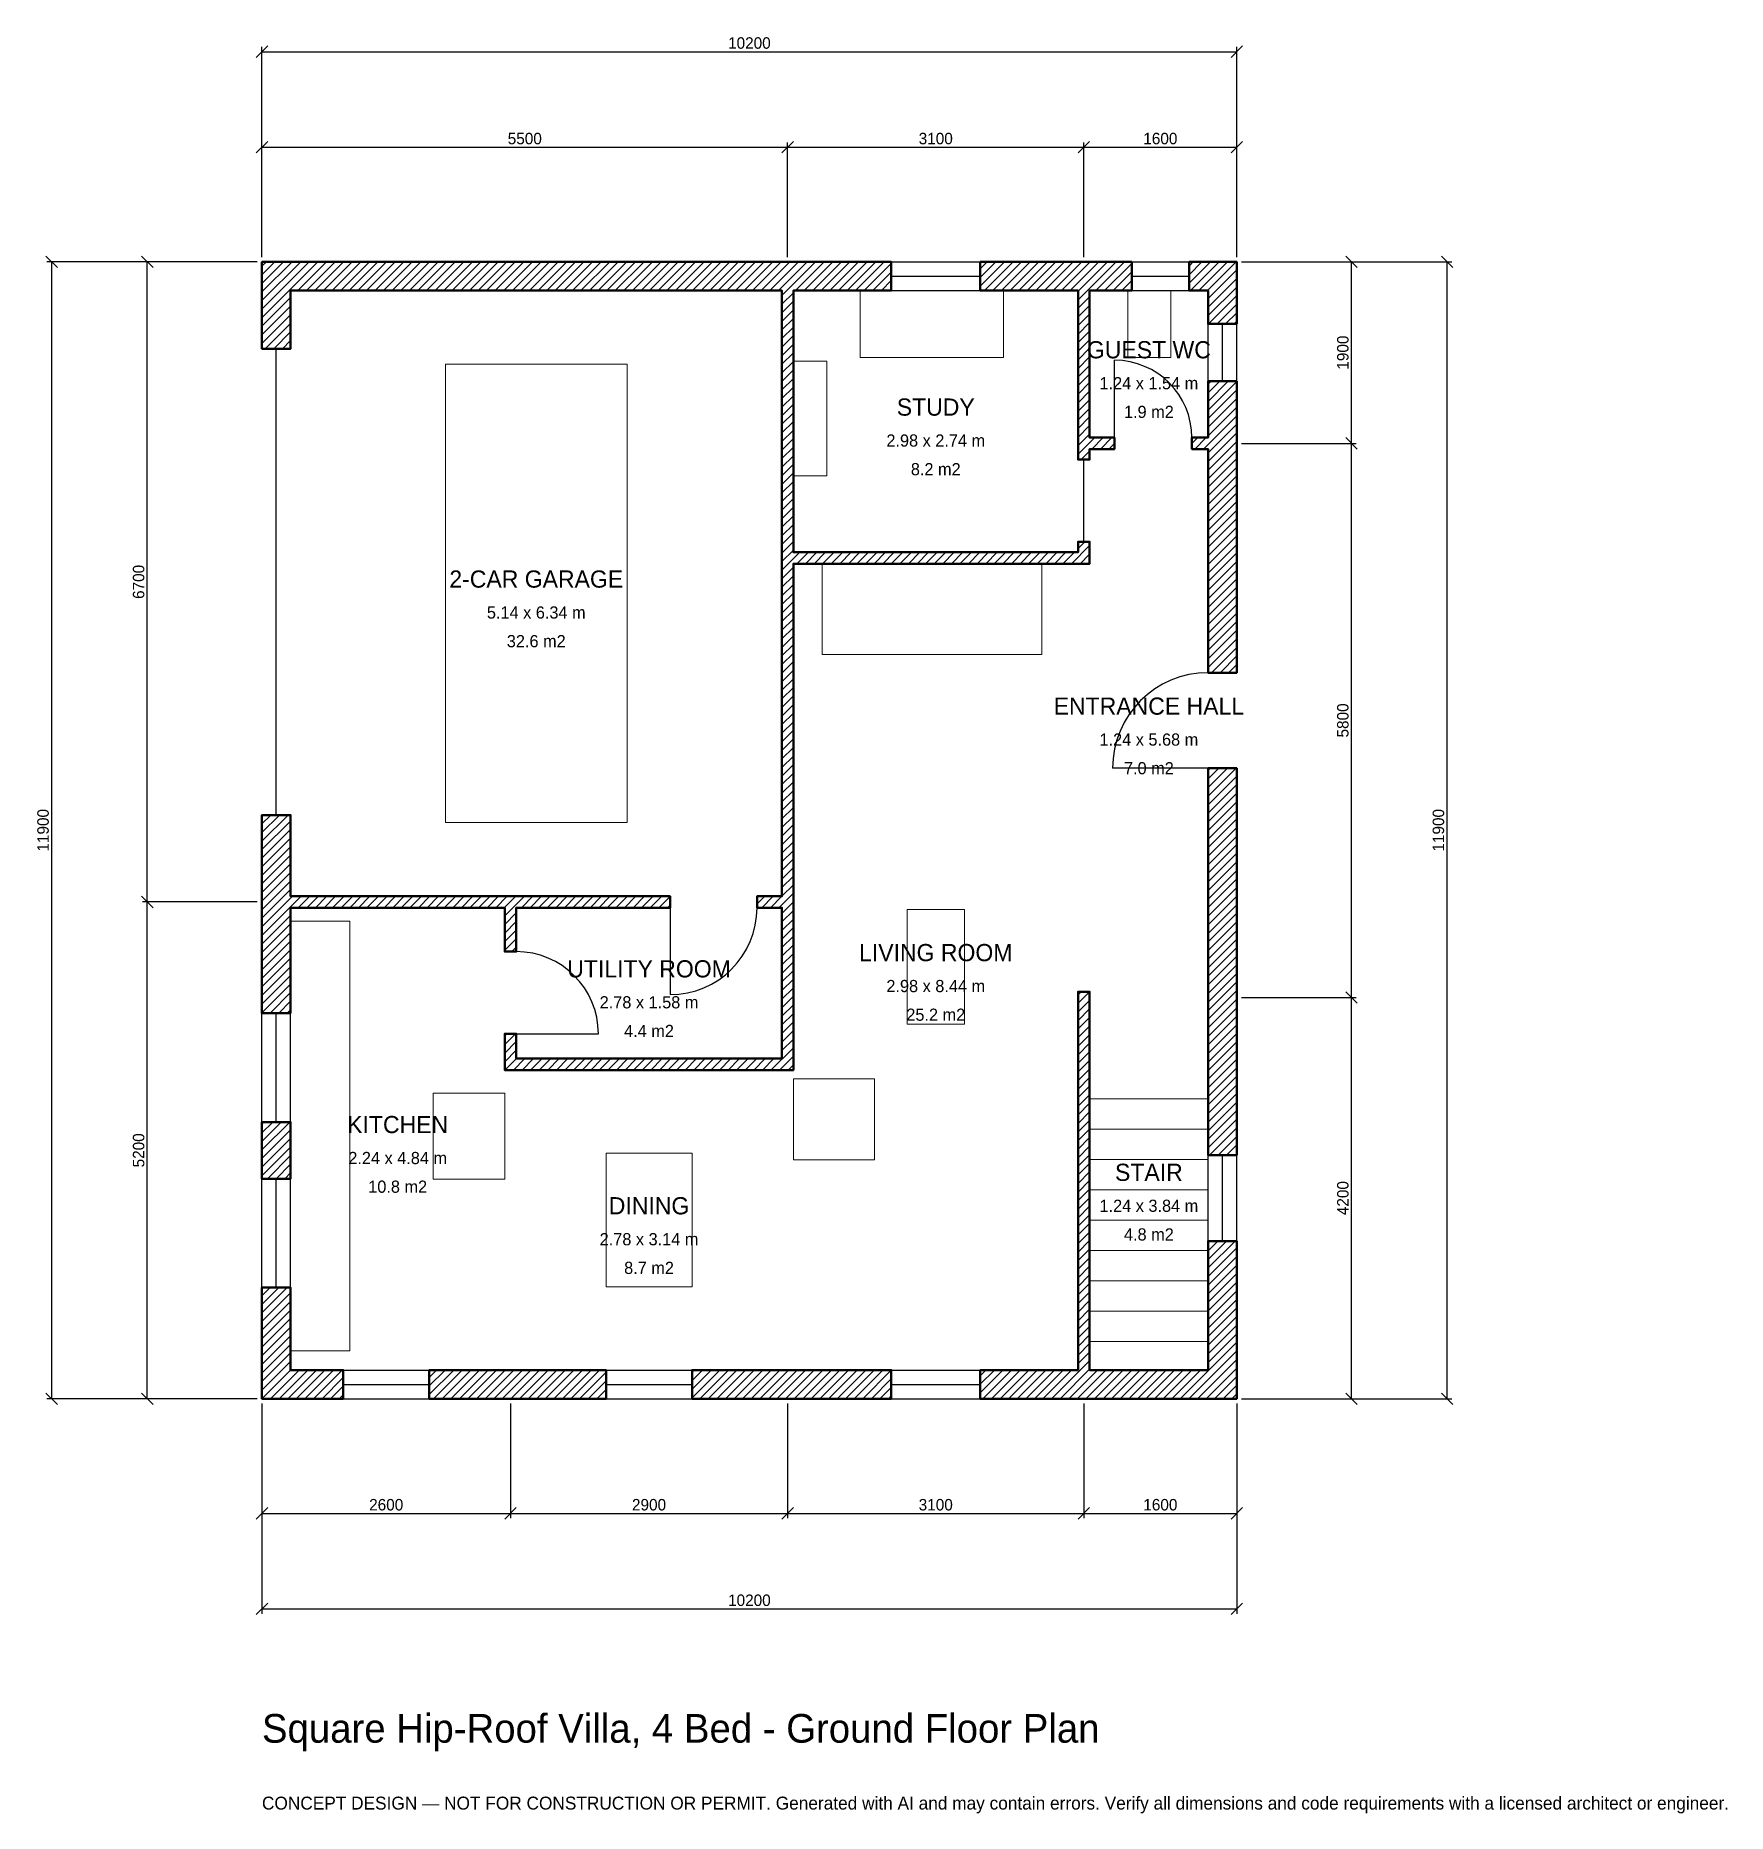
# Model space of a CAD drawing. Header units: millimetres. Extents: x -2369 to 15333, y -4341 to 14269.
import ezdxf
from ezdxf.enums import TextEntityAlignment as Align

# ---------------------------------------------------------------- set-up
doc = ezdxf.new("R2010")
doc.units = ezdxf.units.MM
doc.linetypes.add('DASHED', pattern=[1.524, 1.27, -0.254])
for name, color, linetype, lineweight in [('A-ANNO-DIMS', 1, 'Continuous', 13), ('A-ANNO-TEXT', 7, 'Continuous', 18), ('A-AREA-IDEN', 7, 'Continuous', 18), ('A-DOOR', 2, 'Continuous', 25), ('A-FLOR-FIXT', 9, 'Continuous', 13), ('A-FLOR-STRS', 3, 'Continuous', 18), ('A-FURN', 9, 'Continuous', 13), ('A-GLAZ', 4, 'Continuous', 25), ('A-WALL', 7, 'Continuous', 50), ('A-WALL-PATT', 8, 'Continuous', 13)]:
    doc.layers.add(name, color=color, linetype=linetype, lineweight=lineweight)
doc.dimstyles.new('PLAN', dxfattribs={"dimtxt": 120, "dimasz": 80, "dimexe": 50, "dimexo": 50, "dimgap": 30, "dimtad": 1, "dimdec": 0, "dimtsz": 60, "dimcen": 2.5, "dimclrd": 1, "dimclre": 1, "dimazin": 3, "dimtfac": 1, "dimtmove": 0, "dimatfit": 3})

msp = doc.modelspace()

# ---------------------------------------------------------------- hatches: boundary and pattern name
at = {"layer": 'A-WALL-PATT'}
h = msp.add_hatch(dxfattribs=at)
h.set_pattern_fill('ANSI31', color=8, scale=20)
h.paths.add_polyline_path([(2450, 0), (1750, 0), (1750, 300), (2450, 300), (2750, 300), (3600, 300), (3600, 0), (2750, 0), (2450, 0)])
h.paths.add_polyline_path([(300, 0), (300, -0.001), (0, -0.001), (0, -0.001), (0, 0), (-0.001, 0), (-0.001, 0), (-0.001, 300), (0, 300), (0, 1163.3333), (300, 1163.3333), (300, 300), (850, 300), (850, 0), (300, 0)])
h.paths.add_polyline_path([(0, 2896.6667), (300, 2896.6667), (300, 2303.3333), (0, 2303.3333), (0, 2896.6667)])
h.paths.add_polyline_path([(0, 5050), (0, 5140), (-0.001, 5140), (-0.001, 5260), (0, 5260), (0, 5350), (0, 6110), (300, 6110), (300, 5350), (300, 5260), (2540, 5260), (2660, 5260), (4270, 5260), (4270, 5140), (2660, 5140), (2660, 4680), (2540, 4680), (2540, 5140), (300, 5140), (300, 5050), (300, 4036.6667), (0, 4036.6667), (0, 5050)])
h.paths.add_polyline_path([(0, 11600), (-0.001, 11600), (-0.001, 11900), (0, 11900), (0, 11900.001), (300, 11900.001), (300, 11900), (5350, 11900), (5440, 11900), (5440, 11900.001), (5560, 11900.001), (5560, 11900), (5650, 11900), (6585, 11900), (6585, 11600), (5650, 11600), (5560, 11600), (5560, 8860), (8540, 8860), (8540, 8970), (8660, 8970), (8660, 8860), (8660, 8740), (8540, 8740), (5560, 8740), (5560, 5260), (5560, 5140), (5560, 3560), (5560, 3440), (5440, 3440), (2660, 3440), (2540, 3440), (2540, 3560), (2540, 3820), (2660, 3820), (2660, 3560), (5440, 3560), (5440, 5140), (5180, 5140), (5180, 5260), (5440, 5260), (5440, 8740), (5440, 8860), (5440, 11600), (5350, 11600), (300, 11600), (300, 10990), (0, 10990), (0, 11600)])
h.paths.add_polyline_path([(8450, 11900), (8540, 11900), (8540, 11900.001), (8660, 11900.001), (8660, 11900), (8750, 11900), (9100, 11900), (9100, 11600), (8750, 11600), (8660, 11600), (8660, 10060), (8920, 10060), (8920, 9940), (8660, 9940), (8660, 9830), (8540, 9830), (8540, 9940), (8540, 10060), (8540, 11600), (8450, 11600), (7515, 11600), (7515, 11900), (8450, 11900)])
h.paths.add_polyline_path([(9900, 11900), (9900, 11900.001), (10200, 11900.001), (10200, 11900), (10200.001, 11900), (10200.001, 11600), (10200, 11600), (10200, 11250), (9900, 11250), (9900, 11600), (9700, 11600), (9700, 11900), (9900, 11900)])
h.paths.add_polyline_path([(10200, 10150), (10200, 10060), (10200.001, 10060), (10200.001, 9940), (10200, 9940), (10200, 9850), (10200, 7600), (9900, 7600), (9900, 9850), (9900, 9940), (9730, 9940), (9730, 10060), (9900, 10060), (9900, 10150), (9900, 10650), (10200, 10650), (10200, 10150)])
h.paths.add_polyline_path([(10200, 4350), (10200, 4050), (10200, 2550), (9900, 2550), (9900, 4050), (9900, 4350), (9900, 6600), (10200, 6600), (10200, 4350)])
h.paths.add_polyline_path([(10200, 300), (10200.001, 300), (10200.001, 0), (10200.001, 0), (10200, 0), (10200, -0.001), (9900, -0.001), (9900, 0), (8750, 0), (8660, 0), (8660, -0.001), (8540, -0.001), (8540, 0), (8450, 0), (7515, 0), (7515, 300), (8450, 300), (8540, 300), (8540, 4260), (8660, 4260), (8660, 300), (8750, 300), (9900, 300), (9900, 1650), (10200, 1650), (10200, 300)])
h.paths.add_polyline_path([(5650, 0), (5350, 0), (4500, 0), (4500, 300), (5350, 300), (5650, 300), (6585, 300), (6585, 0), (5650, 0)])

# ---------------------------------------------------------------- linework, layer by layer
at = {"layer": 'A-DOOR', "linetype": 'DASHED'}
msp.add_line((150, 6110), (150, 10990), dxfattribs=at)
at = {"layer": 'A-DOOR'}
for p, q in [((8920, 10060), (8920, 10870)), ((8600, 8970), (8600, 9830)), ((9900, 6600), (8900, 6600)), ((4270, 5140), (4270, 4230)), ((2660, 3820), (3520, 3820))]:
    msp.add_line(p, q, dxfattribs=at)
for centre, radius, start, end in [((8920, 10060), 810, 0, 90), ((9900, 6600), 1000, 90, 180), ((4270, 5140), 910, 270, 360), ((2660, 3820), 860, 0, 90)]:
    msp.add_arc(centre, radius, start, end, dxfattribs=at)
at = {"layer": 'A-FLOR-FIXT'}
for points in [[(9060, 10900), (9510, 10900), (9510, 11600), (9060, 11600)], [(300, 500), (920, 500), (920, 5000), (300, 5000)]]:
    msp.add_lwpolyline(points, close=True, dxfattribs=at)
at = {"layer": 'A-FLOR-STRS'}
for p, q in [((8660, 3140), (9900, 3140)), ((8660, 2822.5), (9900, 2822.5)), ((8660, 2505), (9900, 2505)), ((8660, 2187.5), (9900, 2187.5)), ((8660, 1870), (9900, 1870)), ((8660, 1552.5), (9900, 1552.5)), ((8660, 1235), (9900, 1235)), ((8660, 917.5), (9900, 917.5)), ((8660, 600), (9900, 600))]:
    msp.add_line(p, q, dxfattribs=at)
at = {"layer": 'A-FURN'}
for points in [[(6260, 10900), (7760, 10900), (7760, 11600), (6260, 11600)], [(1920, 6030), (3820, 6030), (3820, 10830), (1920, 10830)], [(5560, 9660), (5910, 9660), (5910, 10860), (5560, 10860)], [(5860, 7790), (8160, 7790), (8160, 8740), (5860, 8740)], [(6750, 3920), (7350, 3920), (7350, 5120), (6750, 5120)], [(5560, 2500), (6410, 2500), (6410, 3350), (5560, 3350)], [(1790, 2300), (2540, 2300), (2540, 3200), (1790, 3200)], [(3600, 1170), (4500, 1170), (4500, 2570), (3600, 2570)]]:
    msp.add_lwpolyline(points, close=True, dxfattribs=at)
at = {"layer": 'A-GLAZ'}
for p, q in [((6585, 11900), (7515, 11900)), ((6585, 11750), (7515, 11750)), ((9100, 11900), (9700, 11900)), ((9100, 11750), (9700, 11750)), ((6585, 11600), (7515, 11600)), ((9100, 11600), (9700, 11600)), ((9900, 10650), (9900, 11250)), ((10050, 10650), (10050, 11250)), ((10200, 10650), (10200, 11250)), ((0, 2896.6667), (0, 4036.6667)), ((150, 2896.6667), (150, 4036.6667)), ((300, 2896.6667), (300, 4036.6667)), ((9900, 1650), (9900, 2550)), ((10050, 1650), (10050, 2550)), ((10200, 1650), (10200, 2550)), ((0, 1163.3333), (0, 2303.3333)), ((150, 1163.3333), (150, 2303.3333)), ((300, 1163.3333), (300, 2303.3333)), ((850, 300), (1750, 300)), ((3600, 300), (4500, 300)), ((6585, 300), (7515, 300)), ((850, 150), (1750, 150)), ((850, 0), (1750, 0)), ((3600, 150), (4500, 150)), ((3600, 0), (4500, 0)), ((6585, 150), (7515, 150)), ((6585, 0), (7515, 0))]:
    msp.add_line(p, q, dxfattribs=at)
at = {"layer": 'A-WALL'}
for points in [[(0, 11600), (-0.001, 11600), (-0.001, 11900), (0, 11900), (0, 11900.001), (300, 11900.001), (300, 11900), (5350, 11900), (5440, 11900), (5440, 11900.001), (5560, 11900.001), (5560, 11900), (5650, 11900), (6585, 11900), (6585, 11600), (5650, 11600), (5560, 11600), (5560, 8860), (8540, 8860), (8540, 8970), (8660, 8970), (8660, 8860), (8660, 8740), (8540, 8740), (5560, 8740), (5560, 5260), (5560, 5140), (5560, 3560), (5560, 3440), (5440, 3440), (2660, 3440), (2540, 3440), (2540, 3560), (2540, 3820), (2660, 3820), (2660, 3560), (5440, 3560), (5440, 5140), (5180, 5140), (5180, 5260), (5440, 5260), (5440, 8740), (5440, 8860), (5440, 11600), (5350, 11600), (300, 11600), (300, 10990), (0, 10990), (0, 11600)], [(8450, 11900), (8540, 11900), (8540, 11900.001), (8660, 11900.001), (8660, 11900), (8750, 11900), (9100, 11900), (9100, 11600), (8750, 11600), (8660, 11600), (8660, 10060), (8920, 10060), (8920, 9940), (8660, 9940), (8660, 9830), (8540, 9830), (8540, 9940), (8540, 10060), (8540, 11600), (8450, 11600), (7515, 11600), (7515, 11900), (8450, 11900)], [(9900, 11900), (9900, 11900.001), (10200, 11900.001), (10200, 11900), (10200.001, 11900), (10200.001, 11600), (10200, 11600), (10200, 11250), (9900, 11250), (9900, 11600), (9700, 11600), (9700, 11900), (9900, 11900)], [(10200, 10150), (10200, 10060), (10200.001, 10060), (10200.001, 9940), (10200, 9940), (10200, 9850), (10200, 7600), (9900, 7600), (9900, 9850), (9900, 9940), (9730, 9940), (9730, 10060), (9900, 10060), (9900, 10150), (9900, 10650), (10200, 10650), (10200, 10150)], [(10200, 4350), (10200, 4050), (10200, 2550), (9900, 2550), (9900, 4050), (9900, 4350), (9900, 6600), (10200, 6600), (10200, 4350)], [(0, 5050), (0, 5140), (-0.001, 5140), (-0.001, 5260), (0, 5260), (0, 5350), (0, 6110), (300, 6110), (300, 5350), (300, 5260), (2540, 5260), (2660, 5260), (4270, 5260), (4270, 5140), (2660, 5140), (2660, 4680), (2540, 4680), (2540, 5140), (300, 5140), (300, 5050), (300, 4036.6667), (0, 4036.6667), (0, 5050)], [(10200, 300), (10200.001, 300), (10200.001, 0), (10200.001, 0), (10200, 0), (10200, -0.001), (9900, -0.001), (9900, 0), (8750, 0), (8660, 0), (8660, -0.001), (8540, -0.001), (8540, 0), (8450, 0), (7515, 0), (7515, 300), (8450, 300), (8540, 300), (8540, 4260), (8660, 4260), (8660, 300), (8750, 300), (9900, 300), (9900, 1650), (10200, 1650), (10200, 300)], [(0, 2896.6667), (300, 2896.6667), (300, 2303.3333), (0, 2303.3333), (0, 2896.6667)], [(300, 0), (300, -0.001), (0, -0.001), (0, -0.001), (0, 0), (-0.001, 0), (-0.001, 0), (-0.001, 300), (0, 300), (0, 1163.3333), (300, 1163.3333), (300, 300), (850, 300), (850, 0), (300, 0)], [(2450, 0), (1750, 0), (1750, 300), (2450, 300), (2750, 300), (3600, 300), (3600, 0), (2750, 0), (2450, 0)], [(5650, 0), (5350, 0), (4500, 0), (4500, 300), (5350, 300), (5650, 300), (6585, 300), (6585, 0), (5650, 0)]]:
    msp.add_lwpolyline(points, close=True, dxfattribs=at)

# ---------------------------------------------------------------- texts
at = {"layer": 'A-ANNO-TEXT'}
for s, height, p in [('Square Hip-Roof Villa, 4 Bed - Ground Floor Plan', 300, (0, -3600)), ('CONCEPT DESIGN — NOT FOR CONSTRUCTION OR PERMIT. Generated with AI and may contain errors. Verify all dimensions and code requirements with a licensed architect or engineer.', 135, (0, -4300))]:
    msp.add_text(s, height=height, dxfattribs=at).set_placement(p)
at = {"layer": 'A-AREA-IDEN'}
for s, height, p in [('GUEST WC', 180, (9280, 10980)), ('1.24 x 1.54 m', 127.5, (9280, 10630)), ('STUDY', 180, (7050, 10380)), ('1.9 m2', 127.5, (9280, 10330)), ('2.98 x 2.74 m', 127.5, (7050, 10030)), ('8.2 m2', 127.5, (7050, 9730)), ('2-CAR GARAGE', 180, (2870, 8580)), ('5.14 x 6.34 m', 127.5, (2870, 8230)), ('32.6 m2', 127.5, (2870, 7930)), ('ENTRANCE HALL', 180, (9280, 7250)), ('1.24 x 5.68 m', 127.5, (9280, 6900)), ('7.0 m2', 127.5, (9280, 6600)), ('LIVING ROOM', 180, (7050, 4670)), ('UTILITY ROOM', 180, (4050, 4500)), ('2.98 x 8.44 m', 127.5, (7050, 4320)), ('2.78 x 1.58 m', 127.5, (4050, 4150)), ('4.4 m2', 127.5, (4050, 3850)), ('25.2 m2', 127.5, (7050, 4020)), ('KITCHEN', 180, (1420, 2870)), ('2.24 x 4.84 m', 127.5, (1420, 2520)), ('STAIR', 180, (9280, 2370)), ('10.8 m2', 127.5, (1420, 2220)), ('DINING', 180, (4050, 2020)), ('1.24 x 3.84 m', 127.5, (9280, 2020)), ('2.78 x 3.14 m', 127.5, (4050, 1670)), ('4.8 m2', 127.5, (9280, 1720)), ('8.7 m2', 127.5, (4050, 1370))]:
    msp.add_text(s, height=height, dxfattribs=at).set_placement(p, align=Align.MIDDLE_CENTER)

# ---------------------------------------------------------------- dimensions: what is measured, and where the dimension line sits
at = {"layer": 'A-ANNO-DIMS'}
for base, p1, p2, text in [((0, 14100), (0, 11900), (10200, 11900), '10200'), ((0, 13100), (0, 11900), (5500, 11900), '5500'), ((5500, 13100), (5500, 11900), (8600, 11900), '3100'), ((8600, 13100), (8600, 11900), (10200, 11900), '1600'), ((0, -1200), (0, 0), (2600, 0), '2600'), ((0, -2200), (0, 0), (10200, 0), '10200'), ((2600, -1200), (2600, 0), (5500, 0), '2900'), ((5500, -1200), (5500, 0), (8600, 0), '3100'), ((8600, -1200), (8600, 0), (10200, 0), '1600')]:
    msp.add_linear_dim(base=base, p1=p1, p2=p2, text=text, dimstyle='PLAN', dxfattribs=at).render()
for base, p1, p2, text in [((-2200, 0), (0, 0), (0, 11900), '11900'), ((-1200, 5200), (0, 5200), (0, 11900), '6700'), ((11400, 10000), (10200, 10000), (10200, 11900), '1900'), ((12400, 0), (10200, 0), (10200, 11900), '11900'), ((11400, 4200), (10200, 4200), (10200, 10000), '5800'), ((-1200, 0), (0, 0), (0, 5200), '5200'), ((11400, 0), (10200, 0), (10200, 4200), '4200')]:
    msp.add_linear_dim(base=base, p1=p1, p2=p2, angle=90, text=text, dimstyle='PLAN', dxfattribs=at).render()

doc.saveas('drawing.dxf')
